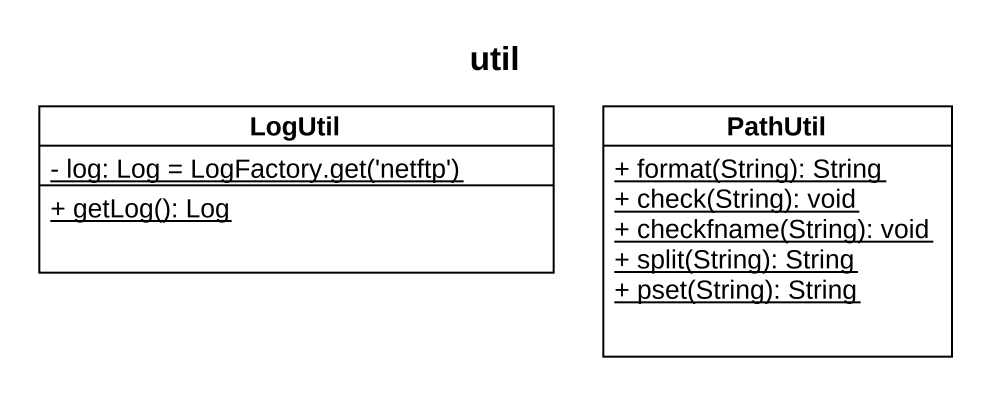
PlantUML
@startuml
title util
hide circle
hide empty members
skinparam classAttributeIconSize 0
class LogUtil {
  {static} {field} - log: Log = LogFactory.get('netftp')
  {static} + getLog(): Log
}
class PathUtil {
  {static} + format(String): String
  {static} + check(String): void
  {static} + checkfname(String): void
  {static} + split(String): String
  {static} + pset(String): String
}
@enduml
